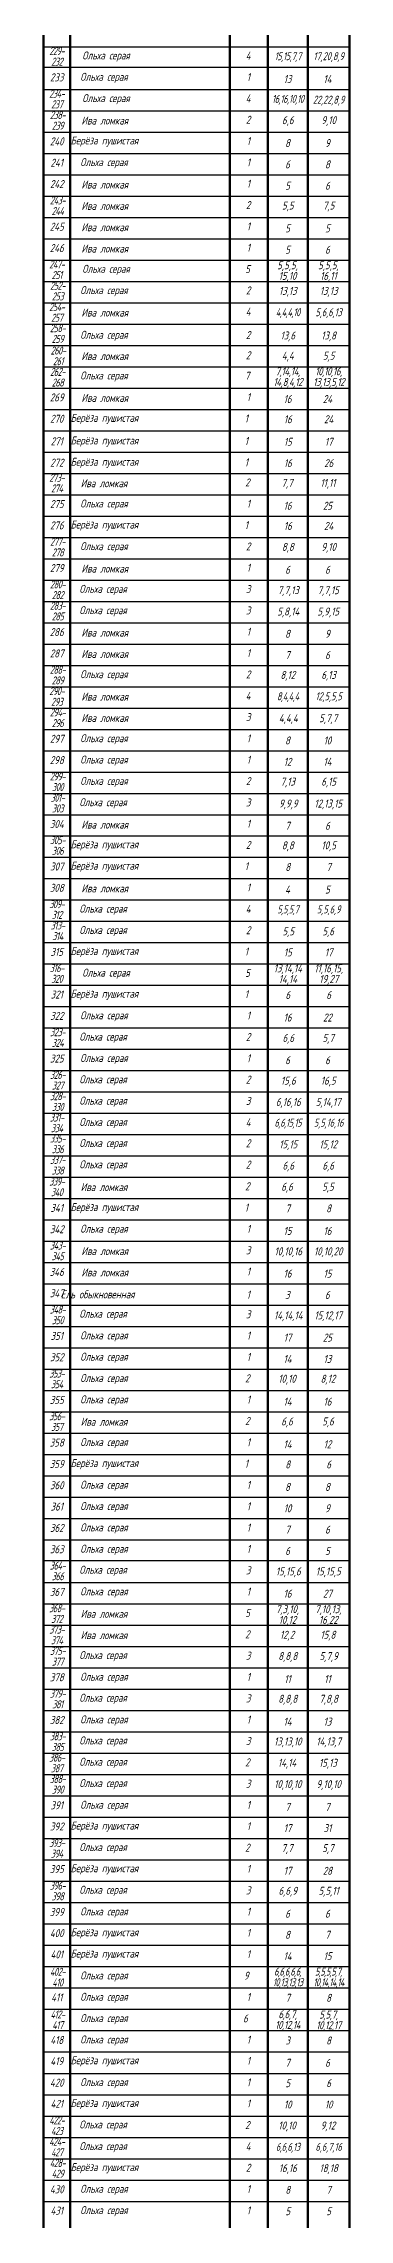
# Model space of a CAD drawing. Header units: metres. Extents: x 23128 to 34628, y -678634 to 13070.
# Drawn here: x 23128 to 34628, y -150593 to -69004 of the extents above; entities that cross this region are included whole.
import ezdxf

# ---------------------------------------------------------------- set-up
doc = ezdxf.new("R2010")
doc.units = ezdxf.units.M
for name, color, linetype, lineweight in [('Лиственные', 160, 'Continuous', 30), ('ТАБЛИЦА 50', 51, 'Continuous', 50), ('текст 300', 7, 'Continuous', 30), ('Хвойные', 80, 'Continuous', 30)]:
    doc.layers.add(name, color=color, linetype=linetype, lineweight=lineweight)
doc.layers.add('ТАБЛИЦА', color=18, linetype='Continuous', true_color=0x000000)
doc.styles.add('NF_VGP_3.0', font='cs_gost2304.shx', dxfattribs={"oblique": 15, "height": 300})

msp = doc.modelspace()

# ---------------------------------------------------------------- linework, layer by layer
at = {"layer": 'ТАБЛИЦА', "color": 0, "transparency": 33554687}
for points in [[(23128, -69123), (34628, -69123)], [(23128, -69892), (34628, -69892)], [(23128, -70723), (34628, -70723)], [(23128, -71523), (34628, -71523)], [(23128, -72323), (34628, -72323)], [(23128, -73123), (34628, -73123)], [(23128, -73923), (34628, -73923)], [(23128, -74723), (34628, -74723)], [(23128, -75523), (34628, -75523)], [(23128, -76323), (34628, -76323)], [(23128, -77123), (34628, -77123)], [(23128, -77923), (34628, -77923)], [(23128, -78723), (34628, -78723)], [(23128, -79523), (34628, -79523)], [(23128, -80323), (34628, -80323)], [(23128, -81123), (34628, -81123)], [(23128, -81923), (34628, -81923)], [(23128, -82723), (34628, -82723)], [(23128, -83523), (34628, -83523)], [(23128, -84323), (34628, -84323)], [(23128, -85123), (34628, -85123)], [(23128, -85923), (34628, -85923)], [(23128, -86723), (34628, -86723)], [(23128, -87523), (34628, -87523)], [(23128, -88323), (34628, -88323)], [(23128, -89123), (34628, -89123)], [(23128, -89923), (34628, -89923)], [(23128, -90723), (34628, -90723)], [(23128, -91523), (34628, -91523)], [(23128, -92323), (34628, -92323)], [(23128, -93123), (34628, -93123)], [(23128, -93923), (34628, -93923)], [(23128, -94723), (34628, -94723)], [(23128, -95523), (34628, -95523)], [(23128, -96323), (34628, -96323)], [(23128, -97123), (34628, -97123)], [(23128, -97923), (34628, -97923)], [(23128, -98713), (34628, -98713)], [(23128, -99513), (34628, -99513)], [(23128, -100313), (34628, -100313)], [(23128, -101113), (34628, -101113)], [(23128, -101913), (34628, -101913)], [(23128, -102713), (34628, -102713)], [(23128, -103513), (34628, -103513)], [(23128, -104313), (34628, -104313)], [(23128, -105113), (34628, -105113)], [(23128, -105913), (34628, -105913)], [(23128, -106713), (34628, -106713)], [(23128, -107513), (34628, -107513)], [(23128, -108313), (34628, -108313)], [(23128, -109113), (34628, -109113)], [(23128, -109913), (34628, -109913)], [(23128, -110713), (34628, -110713)], [(23128, -111513), (34628, -111513)], [(23128, -112313), (34628, -112313)], [(23128, -113113), (34628, -113113)], [(23128, -113913), (34628, -113913)], [(23128, -114713), (34628, -114713)], [(23128, -115513), (34628, -115513)], [(23128, -116313), (34628, -116313)], [(23128, -117113), (34628, -117113)], [(23128, -117913), (34628, -117913)], [(23128, -118713), (34628, -118713)], [(23128, -119513), (34628, -119513)], [(23128, -120313), (34628, -120313)], [(23128, -121113), (34628, -121113)], [(23128, -121913), (34628, -121913)], [(23128, -122713), (34628, -122713)], [(23128, -123513), (34628, -123513)], [(23128, -124313), (34628, -124313)], [(23128, -125113), (34628, -125113)], [(23128, -125882), (34628, -125882)], [(23128, -126713), (34628, -126713)], [(23128, -127513), (34628, -127513)], [(23128, -128313), (34628, -128313)], [(23128, -129113), (34628, -129113)], [(23128, -129913), (34628, -129913)], [(23128, -130713), (34628, -130713)], [(23128, -131513), (34628, -131513)], [(23128, -132313), (34628, -132313)], [(23128, -133113), (34628, -133113)], [(23128, -133913), (34628, -133913)], [(23128, -134713), (34628, -134713)], [(23128, -135513), (34628, -135513)], [(23128, -136313), (34628, -136313)], [(23128, -137113), (34628, -137113)], [(23128, -137913), (34628, -137913)], [(23128, -138713), (34628, -138713)], [(23128, -139513), (34628, -139513)], [(23128, -140313), (34628, -140313)], [(23128, -141113), (34628, -141113)], [(23128, -141913), (34628, -141913)], [(23128, -142713), (34628, -142713)], [(23128, -143513), (34628, -143513)], [(23128, -144313), (34628, -144313)], [(23128, -145113), (34628, -145113)], [(23128, -145913), (34628, -145913)], [(23128, -146713), (34628, -146713)], [(23128, -147513), (34628, -147513)], [(23128, -148313), (34628, -148313)], [(23128, -149113), (34628, -149113)], [(23128, -149913), (34628, -149913)]]:
    msp.add_lwpolyline(points, dxfattribs=at)
at = {"layer": 'ТАБЛИЦА 50', "color": 7, "transparency": 33554687}
for points in [[(23128, -98713), (23128, -42723)], [(24128, -98713), (24128, -42723)], [(30128, -98714), (30128, -42723)], [(30128, -98714), (30128, -42723)], [(31556, -98714), (31556, -42723)], [(31556, -98714), (31556, -42723)], [(33056, -98714), (33056, -42723)], [(33056, -98714), (33056, -42723)], [(34628, -98714), (34628, -42723)], [(23128, -154703), (23128, -98713)], [(24128, -154703), (24128, -98713)], [(30128, -154704), (30128, -98713)], [(30128, -154704), (30128, -98713)], [(31556, -154704), (31556, -98713)], [(31556, -154704), (31556, -98713)], [(33056, -154704), (33056, -98713)], [(33056, -154704), (33056, -98713)], [(34628, -154705), (34628, -98713)]]:
    msp.add_lwpolyline(points, dxfattribs=at)

# ---------------------------------------------------------------- texts
at = {"layer": 'Лиственные', "lineweight": 30, "transparency": 33554687, "char_height": 300, "attachment_point": 5, "style": 'NF_VGP_3.0'}
for s, insert, width in [('Ольха серая', (25479, -69492), 6349.98), ('Ольха серая', (25402, -70292), 6349.98), ('Ольха серая', (25479, -71092), 6349.98), ('Ива ломкая', (25430, -71892), 6349.98), ('\\pxqj;Берёза пушистая', (26017, -72681), 3736), ('Ольха серая', (25402, -73492), 6349.98), ('Ива ломкая', (25430, -74292), 6349.98), ('Ива ломкая', (25430, -75092), 6349.98), ('Ива ломкая', (25430, -75892), 6349.98), ('Ива ломкая', (25430, -76692), 6349.98), ('Ольха серая', (25479, -77492), 6349.98), ('Ольха серая', (25402, -78292), 6349.98), ('Ива ломкая', (25430, -79092), 6349.98), ('Ольха серая', (25402, -79965), 6349.98), ('Ива ломкая', (25430, -80723), 6349.98), ('Ольха серая', (25402, -81492), 6349.98), ('Ива ломкая', (25430, -82292), 6349.98), ('\\pxqj;Берёза пушистая', (26017, -83081), 3736), ('\\pxqj;Берёза пушистая', (26017, -83928), 3736), ('\\pxqj;Берёза пушистая', (26017, -84728), 3736), ('Ива ломкая', (25402, -85492), 6349.98), ('Ольха серая', (25402, -86292), 6349.98), ('\\pxqj;Берёза пушистая', (26017, -87081), 3736), ('Ольха серая', (25402, -87892), 6349.98), ('Ива ломкая', (25430, -88692), 6349.98), ('Ольха серая', (25369, -89492), 6349.98), ('Ольха серая', (25369, -90292), 6349.98), ('Ива ломкая', (25430, -91092), 6349.98), ('Ива ломкая', (25430, -91892), 6349.98), ('Ольха серая', (25402, -92692), 6349.98), ('Ива ломкая', (25430, -93492), 6349.98), ('Ива ломкая', (25430, -94292), 6349.98), ('Ольха серая', (25402, -95092), 6349.98), ('Ольха серая', (25402, -95892), 6349.98), ('Ольха серая', (25402, -96692), 6349.98), ('Ольха серая', (25369, -97492), 6349.98), ('Ива ломкая', (25430, -98292), 6349.98), ('\\pxqj;Берёза пушистая', (26017, -99071), 3736), ('\\pxqj;Берёза пушистая', (26017, -99871), 3736), ('Ива ломкая', (25430, -100682), 6349.98), ('Ольха серая', (25369, -101482), 6349.98), ('Ольха серая', (25369, -102282), 6349.98), ('\\pxqj;Берёза пушистая', (26017, -103071), 3736), ('Ольха серая', (25479, -103882), 6349.98), ('\\pxqj;Берёза пушистая', (26017, -104671), 3736), ('Ольха серая', (25402, -105482), 6349.98), ('Ольха серая', (25369, -106282), 6349.98), ('Ольха серая', (25369, -107882), 6349.98), ('Ольха серая', (25402, -107082), 6349.98), ('Ольха серая', (25369, -108682), 6349.98), ('Ольха серая', (25369, -109482), 6349.98), ('Ольха серая', (25369, -110270), 6349.98), ('Ольха серая', (25369, -111070), 6349.98), ('Ива ломкая', (25402, -111882), 6349.98), ('\\pxqj;Берёза пушистая', (26017, -112671), 3736), ('Ольха серая', (25402, -113482), 6349.98), ('Ива ломкая', (25430, -114282), 6349.98), ('Ива ломкая', (25430, -115082), 6349.98), ('Ольха серая', (25369, -116670), 6349.98), ('Ольха серая', (25402, -117482), 6349.98), ('Ольха серая', (25402, -118282), 6349.98), ('Ольха серая', (25402, -119082), 6349.98), ('Ольха серая', (25402, -119882), 6349.98), ('Ива ломкая', (25402, -120682), 6349.98), ('Ольха серая', (25402, -121482), 6349.98), ('\\pxqj;Берёза пушистая', (26017, -122271), 3736), ('Ольха серая', (25402, -123082), 6349.98), ('Ольха серая', (25402, -123882), 6349.98), ('Ольха серая', (25402, -124682), 6349.98), ('Ольха серая', (25402, -125482), 6349.98), ('Ольха серая', (25369, -126270), 6349.98), ('Ольха серая', (25402, -127082), 6349.98), ('Ива ломкая', (25402, -127882), 6349.98), ('Ива ломкая', (25402, -128682), 6349.98), ('Ольха серая', (25369, -129470), 6349.98), ('Ольха серая', (25402, -130282), 6349.98), ('Ольха серая', (25369, -131070), 6349.98), ('Ольха серая', (25402, -131882), 6349.98), ('Ольха серая', (25369, -132670), 6349.98), ('Ольха серая', (25369, -133470), 6349.98), ('Ольха серая', (25369, -134270), 6349.98), ('Ольха серая', (25402, -135082), 6349.98), ('\\pxqj;Берёза пушистая', (26017, -135864), 3736), ('Ольха серая', (25369, -136670), 6349.98), ('\\pxqj;Берёза пушистая', (26017, -137464), 3736), ('Ольха серая', (25369, -138270), 6349.98), ('Ольха серая', (25402, -139082), 6349.98), ('\\pxqj;Берёза пушистая', (26017, -139864), 3736), ('\\pxqj;Берёза пушистая', (26017, -140664), 3736), ('Ольха серая', (25402, -141482), 6349.98), ('Ольха серая', (25402, -142282), 6349.98), ('Ольха серая', (25402, -143082), 6349.98), ('Ольха серая', (25402, -143882), 6349.98), ('\\pxqj;Берёза пушистая', (26017, -144664), 3736), ('Ольха серая', (25402, -145482), 6349.98), ('\\pxqj;Берёза пушистая', (26017, -146264), 3736), ('Ольха серая', (25369, -147070), 6349.98), ('\\pxqj;Берёза пушистая', (26017, -148671), 3736), ('Ольха серая', (25369, -147882), 6349.98), ('Ольха серая', (25402, -149482), 6349.98), ('Ольха серая', (25402, -150282), 6349.98)]:
    msp.add_mtext(s, dxfattribs=dict(at, insert=insert, width=width))
at = {"layer": 'Лиственные', "color": 5, "char_height": 300, "attachment_point": 1, "style": 'NF_VGP_3.0'}
for s, insert, width in [('4', (30726, -69312), 239.07), ('1', (30766, -70112), 156.16), ('4', (30726, -70912), 239.07), ('2', (30734, -71712), 243.91), ('1', (30766, -72512), 156.16), ('1', (30766, -73312), 156.16), ('1', (30766, -74112), 156.16), ('2', (30734, -74912), 243.91), ('1', (30766, -75712), 156.16), ('1', (30766, -76512), 156.16), ('5', (30706, -77312), 232.3), ('2', (30734, -78112), 243.91), ('4', (30726, -78912), 239.07), ('2', (30734, -79785), 243.91), ('2', (30734, -80543), 243.91), ('7', (30697, -81312), 216.46), ('1', (30766, -82112), 156.16), ('1', (30689, -82912), 156.16), ('1', (30689, -83759), 156.16), ('1', (30689, -84559), 156.16), ('2', (30706, -85312), 243.91), ('1', (30766, -86112), 156.16), ('1', (30689, -86912), 156.16), ('2', (30734, -87712), 243.91), ('1', (30766, -88512), 156.16), ('3', (30734, -89312), 232.3), ('3', (30734, -90112), 232.3), ('1', (30766, -90912), 156.16), ('1', (30766, -91712), 156.16), ('2', (30734, -92512), 243.91), ('4', (30726, -93312), 239.07), ('3', (30734, -94112), 232.3), ('1', (30766, -94912), 156.16), ('1', (30766, -95712), 156.16), ('2', (30734, -96512), 243.91), ('3', (30734, -97312), 232.3), ('1', (30766, -98112), 156.16), ('2', (30734, -98902), 243.91), ('1', (30689, -99702), 156.16), ('1', (30766, -100502), 156.16), ('4', (30726, -101302), 239.07), ('2', (30734, -102102), 243.91), ('1', (30689, -102902), 156.16), ('5', (30706, -103702), 232.3), ('1', (30689, -104502), 156.16), ('1', (30766, -105302), 156.16), ('2', (30734, -106102), 243.91), ('1', (30766, -106902), 156.16), ('2', (30734, -107702), 243.91), ('3', (30734, -108502), 232.3), ('4', (30726, -109302), 239.07), ('2', (30734, -110090), 243.91), ('2', (30734, -110890), 243.91), ('2', (30706, -111702), 243.91), ('1', (30689, -112502), 156.16), ('1', (30766, -113302), 156.16), ('3', (30734, -114102), 232.3), ('1', (30766, -114902), 156.16), ('3', (30734, -116502), 232.3), ('1', (30766, -117302), 156.16), ('1', (30766, -118102), 156.16), ('2', (30706, -118902), 243.91), ('1', (30766, -119702), 156.16), ('2', (30706, -120502), 243.91), ('1', (30766, -121302), 156.16), ('1', (30689, -122102), 156.16), ('1', (30766, -122902), 156.16), ('1', (30766, -123702), 156.16), ('1', (30766, -124502), 156.16), ('1', (30766, -125302), 156.16), ('3', (30734, -126102), 232.3), ('1', (30766, -126902), 156.16), ('5', (30706, -127702), 232.3), ('2', (30706, -128502), 243.91), ('3', (30734, -129302), 232.3), ('1', (30766, -130102), 156.16), ('3', (30734, -130902), 232.3), ('1', (30766, -131702), 156.16), ('3', (30734, -132502), 232.3), ('2', (30706, -133302), 243.91), ('3', (30734, -134102), 232.3), ('1', (30766, -134902), 156.16), ('1', (30766, -135696), 156.16), ('2', (30706, -136502), 243.91), ('1', (30766, -137296), 156.16), ('3', (30734, -138102), 232.3), ('1', (30766, -138902), 156.16), ('1', (30766, -139696), 156.16), ('1', (30766, -140496), 156.16), ('9', (30659, -141302), 254.5), ('1', (30766, -142102), 156.16), ('6', (30629, -142902), 254.5), ('1', (30766, -143702), 156.16), ('1', (30766, -144496), 156.16), ('1', (30766, -145302), 156.16), ('1', (30766, -146096), 156.16), ('2', (30706, -146902), 243.91), ('4', (30726, -147702), 239.07), ('2', (30734, -148502), 243.91), ('1', (30766, -149302), 156.16), ('1', (30766, -150102), 156.16)]:
    msp.add_mtext(s, dxfattribs=dict(at, insert=insert, width=width))
at = {"layer": 'текст 300', "color": 7, "transparency": 33554687, "char_height": 300, "width": 904.92, "attachment_point": 5, "line_spacing_factor": 0.8, "style": 'NF_VGP_3.0'}
for s, insert in [('{\\W0.9;\\T0.9;\\C256;229-\\P232}', (23628, -69485)), ('{\\W0.9;\\T0.9;\\C256;234-\\P237}', (23628, -71085)), ('{\\W0.9;\\T0.9;\\C256;238-\\P239}', (23656, -71885)), ('{\\W0.9;\\T0.9;\\C256;243-\\P244}', (23656, -75085)), ('{\\W0.9;\\T0.9;\\C256;247-\\P251}', (23628, -77485)), ('{\\W0.9;\\T0.9;\\C256;252-\\P253}', (23656, -78285)), ('{\\W0.9;\\T0.9;\\C256;254-\\P257}', (23628, -79085)), ('{\\W0.9;\\T0.9;\\C256;258-\\P259}', (23656, -79878)), ('{\\W0.9;\\T0.9;\\C256;260-\\P261}', (23676, -80716)), ('{\\W0.9;\\T0.9;\\C256;262-\\P268}', (23656, -81516)), ('{\\W0.9;\\T0.9;\\C256;273-\\P274}', (23628, -85485)), ('{\\W0.9;\\T0.9;\\C256;277-\\P278}', (23656, -87885)), ('{\\W0.9;\\T0.9;\\C256;280-\\P282}', (23656, -89485)), ('{\\W0.9;\\T0.9;\\C256;283-\\P285}', (23656, -90285)), ('{\\W0.9;\\T0.9;\\C256;288-\\P289}', (23656, -92685)), ('{\\W0.9;\\T0.9;\\C256;290-\\P293}', (23628, -93485)), ('{\\W0.9;\\T0.9;\\C256;294-\\P296}', (23656, -94285)), ('{\\W0.9;\\T0.9;\\C256;299-\\P300}', (23656, -96685)), ('{\\W0.9;\\T0.9;\\C256;301-\\P303}', (23656, -97485)), ('{\\W0.9;\\T0.9;\\C256;305-\\P306}', (23656, -99075)), ('{\\W0.9;\\T0.9;\\C256;309-\\P312}', (23628, -101475)), ('{\\W0.9;\\T0.9;\\C256;313-\\P314}', (23656, -102275)), ('{\\W0.9;\\T0.9;\\C256;316-\\P320}', (23628, -103875)), ('{\\W0.9;\\T0.9;\\C256;323-\\P324}', (23656, -106275)), ('{\\W0.9;\\T0.9;\\C256;326-\\P327}', (23656, -107875)), ('{\\W0.9;\\T0.9;\\C256;328-\\P330}', (23656, -108675)), ('{\\W0.9;\\T0.9;\\C256;331-\\P334}', (23628, -109475)), ('{\\W0.9;\\T0.9;\\C256;335-\\P336}', (23656, -110262)), ('{\\W0.9;\\T0.9;\\C256;337-\\P338}', (23656, -111062)), ('{\\W0.9;\\T0.9;\\C256;339-\\P340}', (23628, -111875)), ('{\\W0.9;\\T0.9;\\C256;343-\\P345}', (23656, -114275)), ('{\\W0.9;\\T0.9;\\C256;348-\\P350}', (23656, -116675)), ('{\\W0.9;\\T0.9;\\C256;353-\\P354}', (23628, -119075)), ('{\\W0.9;\\T0.9;\\C256;356-\\P357}', (23628, -120675)), ('{\\W0.9;\\T0.9;\\C256;364-\\P366}', (23656, -126275)), ('{\\W0.9;\\T0.9;\\C256;368-\\P372}', (23628, -127875)), ('{\\W0.9;\\T0.9;\\C256;373-\\P374}', (23628, -128675)), ('{\\W0.9;\\T0.9;\\C256;375-\\P377}', (23656, -129475)), ('{\\W0.9;\\T0.9;\\C256;379-\\P381}', (23656, -131075)), ('{\\W0.9;\\T0.9;\\C256;383-\\P385}', (23656, -132675)), ('{\\W0.9;\\T0.9;\\C256;386-\\P387}', (23628, -133475)), ('{\\W0.9;\\T0.9;\\C256;388-\\P390}', (23656, -134275)), ('{\\W0.9;\\T0.9;\\C256;393-\\P394}', (23628, -136675)), ('{\\W0.9;\\T0.9;\\C256;396-\\P398}', (23656, -138275)), ('{\\W0.9;\\T0.9;\\C256;402-\\P410}', (23656, -141506)), ('{\\W0.9;\\T0.9;\\C256;412-\\P417}', (23656, -143106)), ('{\\W0.9;\\T0.9;\\C256;422-\\P423}', (23628, -147075)), ('{\\W0.9;\\T0.9;\\C256;424-\\P427}', (23628, -147875)), ('{\\W0.9;\\T0.9;\\C256;428-\\P429}', (23656, -148675))]:
    msp.add_mtext(s, dxfattribs=dict(at, insert=insert))
at = {"layer": 'текст 300', "transparency": 33554687, "char_height": 300, "attachment_point": 5, "style": 'NF_VGP_3.0'}
for s, insert, width in [('{\\W0.9;\\T0.9;15,15,7,7}', (32306, -69514), 1500), ('{\\W0.9;17,20,8,9}', (33842, -69514), 1572.46), ('{\\W0.9;\\T0.9;16,16,10,10}', (32306, -71114), 1500), ('13', (32297, -70336), 1427.54), ('{\\W0.9;22,22,8,9}', (33842, -71145), 1572.46), ('14', (33797, -70336), 1427.54), ('6,6', (32306, -71914), 1500), ('9,10', (33842, -71914), 1572.46), ('8', (32297, -72736), 1427.54), ('9', (33797, -72736), 1427.54), ('6', (32297, -73536), 1427.54), ('8', (33797, -73536), 1427.54), ('5', (32297, -74336), 1427.54), ('6', (33797, -74336), 1427.54), ('5,5', (32306, -75114), 1500), ('7,5', (33842, -75114), 1572.46), ('5', (32297, -75936), 1427.54), ('5', (33797, -75936), 1427.54), ('5', (32297, -76736), 1427.54), ('6', (33797, -76736), 1427.54), ('13,13', (32306, -78314), 1500), ('13,13', (33842, -78314), 1572.46), ('{\\W0.9;\\T0.9;4,4,4,10}', (32306, -79114), 1500), ('{\\W0.9;5,6,6,13}', (33842, -79114), 1572.46), ('13,6', (32306, -79987), 1500), ('13,8', (33842, -79987), 1572.46), ('4,4', (32306, -80745), 1500), ('5,5', (33842, -80745), 1572.46), ('16', (32297, -82336), 1427.54), ('24', (33797, -82336), 1427.54), ('16', (32306, -83092), 1500), ('24', (33842, -83092), 1572.46), ('15', (32306, -83939), 1500), ('17', (33842, -83939), 1572.46), ('16', (32306, -84739), 1500), ('26', (33842, -84739), 1572.46), ('7,7', (32278, -85514), 1500), ('11,11', (33814, -85514), 1572.46), ('16', (32297, -86336), 1427.54), ('25', (33797, -86336), 1427.54), ('16', (32306, -87092), 1500), ('24', (33842, -87092), 1572.46), ('8,8', (32306, -87914), 1500), ('9,10', (33842, -87914), 1572.46), ('6', (32297, -88736), 1427.54), ('6', (33797, -88736), 1427.54), ('7,7,13', (32325, -89536), 1451.05), ('7,7,15', (33825, -89536), 1427.54), ('5,8,14', (32325, -90336), 1451.05), ('5,9,15', (33825, -90336), 1427.54), ('8', (32297, -91136), 1427.54), ('9', (33797, -91136), 1427.54), ('7', (32297, -91936), 1427.54), ('6', (33797, -91936), 1427.54), ('8,12', (32306, -92714), 1500), ('6,13', (33842, -92714), 1572.46), ('{\\W0.9;\\T0.9;8,4,4,4}', (32306, -93514), 1500), ('{\\W0.9;12,5,5,5}', (33842, -93514), 1572.46), ('4,4,4', (32325, -94336), 1427.54), ('5,7,7', (33825, -94336), 1427.54), ('8', (32297, -95136), 1427.54), ('10', (33797, -95136), 1427.54), ('12', (32297, -95936), 1427.54), ('14', (33797, -95936), 1427.54), ('7,13', (32306, -96714), 1500), ('6,15', (33842, -96714), 1572.46), ('9,9,9', (32325, -97536), 1451.05), ('12,13,15', (33825, -97536), 1427.54), ('7', (32297, -98336), 1427.54), ('6', (33797, -98336), 1427.54), ('8,8', (32306, -99104), 1500), ('10,5', (33842, -99104), 1572.46), ('8', (32306, -99882), 1500), ('7', (33842, -99882), 1572.46), ('4', (32297, -100726), 1427.54), ('5', (33797, -100726), 1427.54), ('{\\W0.9;\\T0.9;5,5,5,7}', (32306, -101504), 1500), ('{\\W0.9;5,5,6,9}', (33842, -101504), 1572.46), ('5,5', (32325, -102326), 1451.05), ('5,6', (33825, -102326), 1427.54), ('15', (32306, -103082), 1500), ('17', (33842, -103082), 1572.46), ('6', (32306, -104682), 1500), ('6', (33842, -104682), 1572.46), ('16', (32297, -105526), 1427.54), ('22', (33797, -105526), 1427.54), ('6,6', (32325, -106326), 1451.05), ('5,7', (33825, -106326), 1427.54), ('6', (32297, -107126), 1427.54), ('6', (33797, -107126), 1427.54), ('15,6', (32325, -107926), 1451.05), ('16,5', (33825, -107926), 1427.54), ('{\\W0.9;\\T0.9;6,6,15,15}', (32306, -109504), 1500), ('6,16,16', (32325, -108726), 1451.05), ('{\\W0.9;5,5,16,16}', (33842, -109504), 1572.46), ('5,14,17', (33825, -108726), 1427.54), ('15,15', (32325, -110313), 1451.05), ('15,12', (33825, -110313), 1427.54), ('6,6', (32325, -111113), 1451.05), ('6,6', (33825, -111113), 1427.54), ('6,6', (32278, -111904), 1500), ('5,5', (33814, -111904), 1572.46), ('7', (32306, -112682), 1500), ('8', (33842, -112682), 1572.46), ('15', (32297, -113526), 1427.54), ('16', (33797, -113526), 1427.54), ('10,10,16', (32325, -114326), 1427.54), ('10,10,20', (33825, -114326), 1427.54), ('16', (32297, -115126), 1427.54), ('15', (33797, -115126), 1427.54), ('3', (32291, -115927), 1427.54), ('6', (33791, -115927), 1427.54), ('14,14,14', (32325, -116726), 1427.54), ('15,12,17', (33825, -116726), 1427.54), ('17', (32297, -117526), 1427.54), ('25', (33797, -117526), 1427.54), ('14', (32297, -118326), 1427.54), ('13', (33797, -118326), 1427.54), ('10,10', (32278, -119104), 1500), ('8,12', (33814, -119104), 1572.46), ('14', (32297, -119926), 1427.54), ('16', (33797, -119926), 1427.54), ('6,6', (32278, -120704), 1500), ('5,6', (33814, -120704), 1572.46), ('14', (32297, -121526), 1427.54), ('12', (33797, -121526), 1427.54), ('8', (32306, -122282), 1500), ('6', (33842, -122282), 1572.46), ('8', (32297, -123126), 1427.54), ('8', (33797, -123126), 1427.54), ('10', (32297, -123926), 1427.54), ('9', (33797, -123926), 1427.54), ('7', (32297, -124726), 1427.54), ('6', (33797, -124726), 1427.54), ('6', (32297, -125526), 1427.54), ('5', (33797, -125526), 1427.54), ('15,15,6', (32325, -126326), 1427.54), ('15,15,5', (33825, -126326), 1427.54), ('16', (32297, -127126), 1427.54), ('27', (33797, -127126), 1427.54), ('12,2', (32278, -128704), 1500), ('15,8', (33814, -128704), 1572.46), ('8,8,8', (32306, -129504), 1500), ('5,7,9', (33842, -129504), 1572.46), ('11', (32297, -130326), 1427.54), ('11', (33797, -130326), 1427.54), ('8,8,8', (32306, -131104), 1500), ('7,8,8', (33842, -131104), 1572.46), ('14', (32297, -131926), 1427.54), ('13', (33797, -131926), 1427.54), ('13,13,10', (32306, -132704), 1500), ('14,13,7', (33842, -132704), 1572.46), ('14,14', (32278, -133504), 1500), ('15,13', (33814, -133504), 1572.46), ('10,10,10', (32306, -134304), 1500), ('9,10,10', (33842, -134304), 1572.46), ('7', (32297, -135126), 1427.54), ('7', (33797, -135126), 1427.54), ('17', (32297, -135919), 1427.54), ('31', (33797, -135919), 1427.54), ('7,7', (32278, -136704), 1500), ('5,7', (33814, -136704), 1572.46), ('17', (32297, -137519), 1427.54), ('28', (33797, -137519), 1427.54), ('6,6,9', (32306, -138304), 1500), ('5,5,11', (33842, -138304), 1572.46), ('6', (32297, -139126), 1427.54), ('6', (33797, -139126), 1427.54), ('8', (32297, -139919), 1427.54), ('7', (33797, -139919), 1427.54), ('14', (32297, -140719), 1427.54), ('15', (33797, -140719), 1427.54), ('7', (32306, -142282), 1500), ('8', (33842, -142282), 1572.46), ('3', (32306, -143882), 1500), ('8', (33842, -143882), 1572.46), ('7', (32297, -144719), 1427.54), ('6', (33797, -144719), 1427.54), ('5', (32306, -145482), 1500), ('6', (33842, -145482), 1572.46), ('10', (32306, -146282), 1500), ('10', (33842, -146282), 1572.46), ('10,10', (32278, -147104), 1500), ('9,12', (33814, -147104), 1572.46), ('{\\W0.9;\\T0.9;6,6,6,13}', (32306, -147904), 1500), ('{\\W0.9;6,6,7,16}', (33842, -147904), 1572.46), ('16,16', (32306, -148704), 1500), ('18,18', (33842, -148704), 1572.46), ('8', (32306, -149482), 1500), ('7', (33842, -149482), 1572.46), ('5', (32306, -150282), 1500), ('5', (33842, -150282), 1572.46)]:
    msp.add_mtext(s, dxfattribs=dict(at, insert=insert, width=width))
at = {"layer": 'текст 300', "color": 7, "transparency": 33554687, "char_height": 300, "width": 1000, "attachment_point": 5, "style": 'NF_VGP_3.0'}
for s, insert in [('{\\C256;233}', (23628, -70273)), ('{\\C256;240}', (23628, -72673)), ('{\\C256;241}', (23628, -73473)), ('{\\C256;242}', (23628, -74273)), ('{\\C256;245}', (23628, -75873)), ('{\\C256;246}', (23628, -76673)), ('{\\C256;269}', (23628, -82273)), ('{\\C256;270}', (23628, -83073)), ('{\\C256;271}', (23628, -83920)), ('{\\C256;272}', (23628, -84720)), ('{\\C256;275}', (23628, -86273)), ('{\\C256;276}', (23628, -87073)), ('{\\C256;279}', (23628, -88673)), ('{\\C256;286}', (23628, -91073)), ('{\\C256;287}', (23628, -91873)), ('{\\C256;297}', (23628, -95073)), ('{\\C256;298}', (23628, -95873)), ('{\\C256;304}', (23628, -98273)), ('{\\C256;307}', (23628, -99863)), ('{\\C256;308}', (23628, -100663)), ('{\\C256;315}', (23628, -103063)), ('{\\C256;321}', (23628, -104663)), ('{\\C256;322}', (23628, -105463)), ('{\\C256;325}', (23628, -107063)), ('{\\C256;341}', (23628, -112663)), ('{\\C256;342}', (23628, -113463)), ('{\\C256;346}', (23628, -115063)), ('{\\C256;347}', (23628, -115863)), ('{\\C256;351}', (23628, -117463)), ('{\\C256;352}', (23628, -118263)), ('{\\C256;355}', (23628, -119863)), ('{\\C256;358}', (23628, -121463)), ('{\\C256;359}', (23628, -122263)), ('{\\C256;360}', (23628, -123063)), ('{\\C256;361}', (23628, -123863)), ('{\\C256;362}', (23628, -124663)), ('{\\C256;363}', (23628, -125463)), ('{\\C256;367}', (23628, -127063)), ('{\\C256;378}', (23628, -130263)), ('{\\C256;382}', (23628, -131863)), ('{\\C256;391}', (23628, -135063)), ('{\\C256;392}', (23628, -135856)), ('{\\C256;395}', (23628, -137456)), ('{\\C256;399}', (23628, -139063)), ('{\\C256;400}', (23628, -139856)), ('{\\C256;401}', (23628, -140656)), ('{\\C256;411}', (23628, -142263)), ('{\\C256;418}', (23628, -143863)), ('{\\C256;419}', (23628, -144656)), ('{\\C256;420}', (23628, -145463)), ('{\\C256;421}', (23628, -146256)), ('{\\C256;430}', (23628, -149463)), ('{\\C256;431}', (23628, -150263))]:
    msp.add_mtext(s, dxfattribs=dict(at, insert=insert))
at = {"layer": 'текст 300', "transparency": 33554687, "char_height": 300, "attachment_point": 5, "line_spacing_factor": 0.8, "style": 'NF_VGP_3.0'}
for s, insert, width in [('5,5,5,\\P15,10', (32297, -77552), 1500), ('5,5,5,\\P16,11', (33833, -77552), 1572.46), ('{\\T0.9;7,14,14,\\P14,8,4,12}', (32306, -81529), 1500), ('{\\T0.9;10,10,16,\\P13,13,5,12}', (33842, -81529), 1572.46), ('13,14,14\\P14,14', (32310, -103914), 1500), ('11,16,15,\\P19,27', (33847, -103914), 1572.46), ('7,3,10,\\P10,12', (32294, -127945), 1500), ('7,10,13,\\P16,22', (33830, -127945), 1572.46), ('{\\W0.9;\\T0.85;6,6,6,6,6,\\P10,13,13,13}', (32300, -141532), 1500), ('{\\W0.9;\\T0.85;5,5,5,5,7,\\P10,14,14,14}', (33836, -141532), 1572.46), ('{\\T0.9;6,6,7,\\P10,12,14}', (32300, -143132), 1500), ('{\\T0.9;5,5,7,\\P10,12,17}', (33836, -143144), 1572.46)]:
    msp.add_mtext(s, dxfattribs=dict(at, insert=insert, width=width))
at = {"layer": 'Хвойные', "lineweight": 30, "transparency": 33554687, "insert": (26075, -115905), "char_height": 300, "width": 4584.55, "attachment_point": 5, "style": 'NF_VGP_3.0'}
msp.add_mtext('\\pxqj;Ель обыкновенная', dxfattribs=at)
at = {"layer": 'Хвойные', "insert": (30762, -115765), "char_height": 300, "width": 156.16, "attachment_point": 1, "style": 'NF_VGP_3.0'}
msp.add_mtext('1', dxfattribs=at)

doc.saveas('drawing.dxf')
